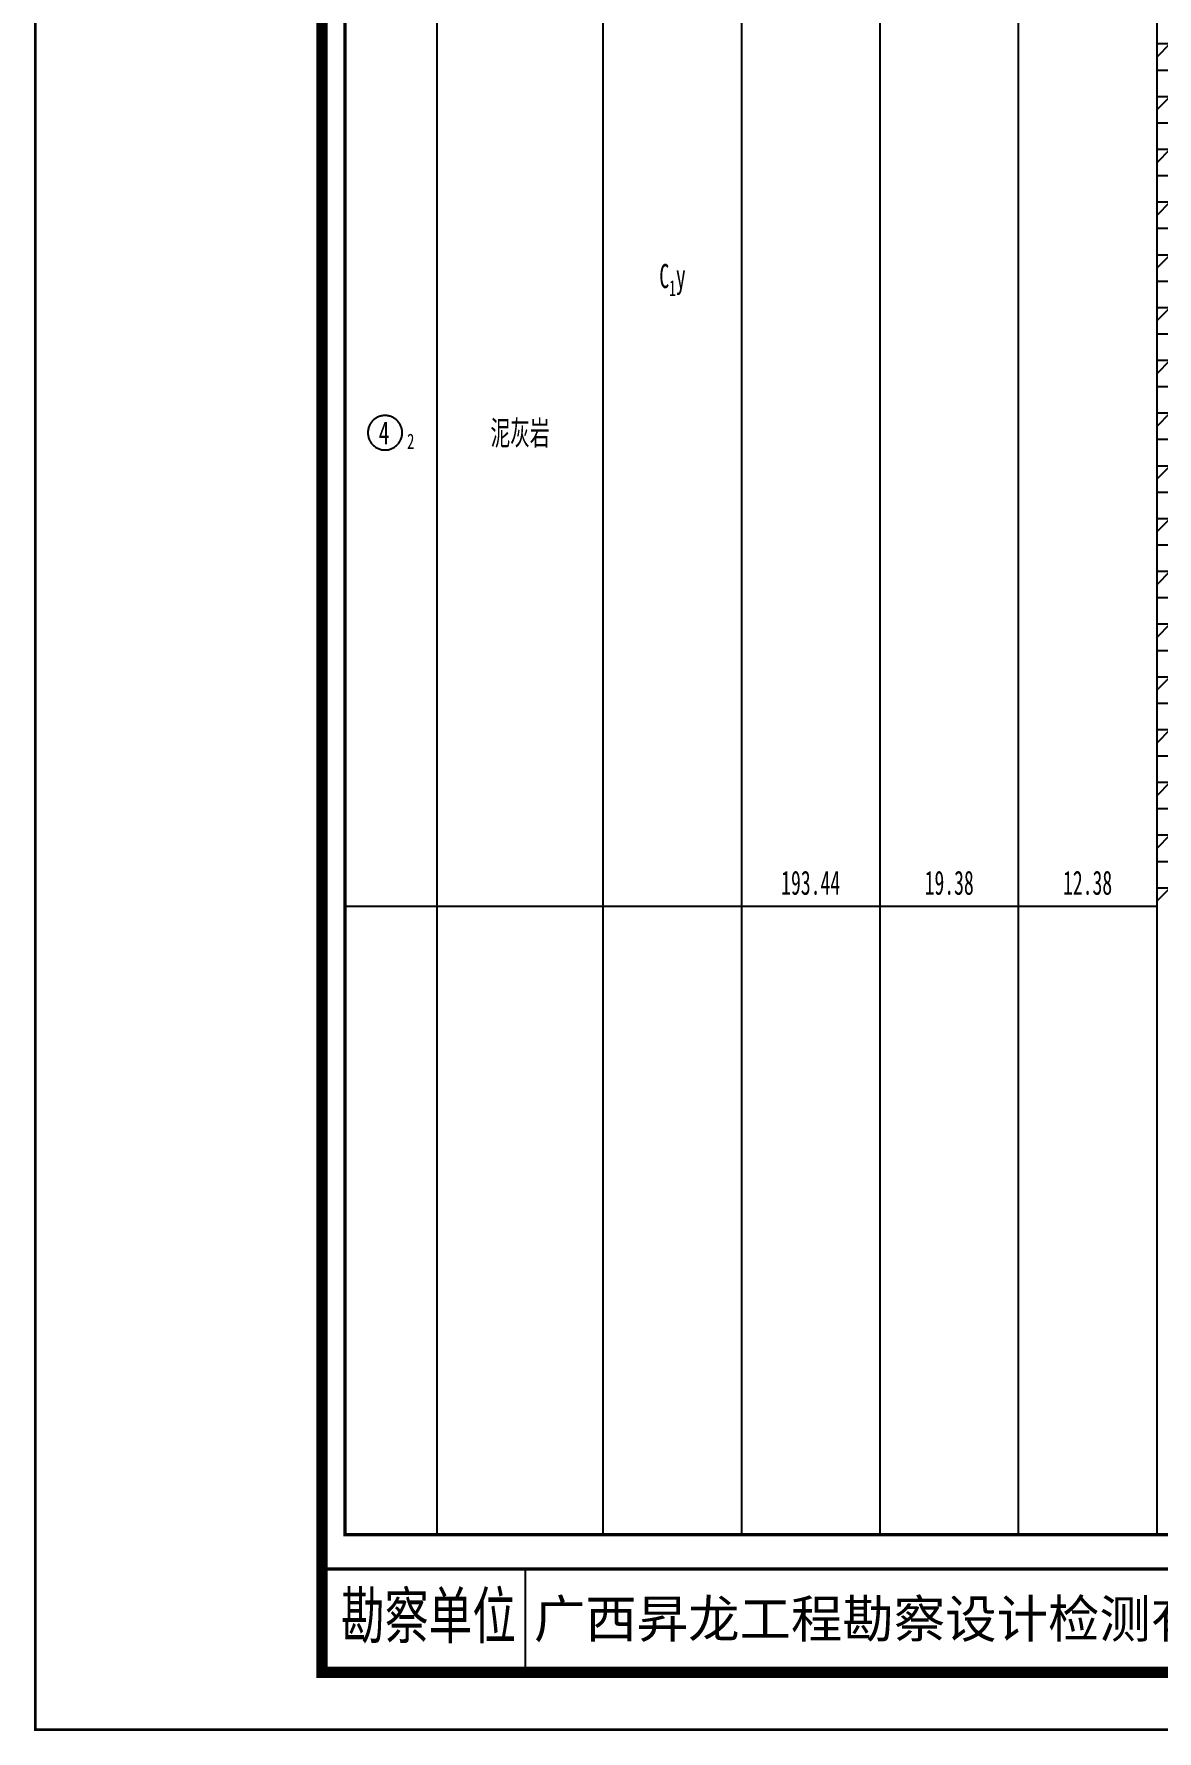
# Model space of a CAD drawing. Header units: millimetres. Extents: x 1264 to 9491, y 619 to 916.
# Drawn here: x 3491.2 to 3589.2, y 618.8 to 766.7 of the extents above; entities that cross this region are included whole.
import ezdxf
from ezdxf.enums import TextEntityAlignment as Align

# ---------------------------------------------------------------- set-up
doc = ezdxf.new("R2010")
doc.units = ezdxf.units.MM
doc.layers.add('GICAD_POU_TEXTS', color=7, linetype='Continuous')
doc.styles.add('HT', font='simhei.ttf')
doc.styles.add('LZ_FONT', font='simfang_0.ttf', dxfattribs={"width": 0.7, "height": 8})
doc.styles.add('成果图图块', font='simfang_0.ttf', dxfattribs={"height": 2.5})
doc.styles.add('成果图表体', font='simfang_0.ttf', dxfattribs={"width": 0.6, "height": 2.1})

# ---------------------------------------------------------------- blocks, each defined once
blk = doc.blocks.new('ZZT_DCBH_Y1.dwg17', base_point=(0.51, 0))
at = {"color": 7}
blk.add_polyline3d([(-1.52, 0.02, 0), (-1.52, -0.06, 0), (-1.52, -0.13, 0), (-1.51, -0.2, 0), (-1.5, -0.28, 0), (-1.48, -0.35, 0), (-1.46, -0.42, 0), (-1.44, -0.49, 0), (-1.41, -0.56, 0), (-1.38, -0.63, 0), (-1.35, -0.69, 0), (-1.31, -0.76, 0), (-1.27, -0.82, 0), (-1.23, -0.88, 0), (-1.18, -0.94, 0), (-1.14, -0.99, 0), (-1.09, -1.04, 0), (-1.03, -1.1, 0), (-0.98, -1.14, 0), (-0.92, -1.19, 0), (-0.86, -1.23, 0), (-0.8, -1.27, 0), (-0.73, -1.31, 0), (-0.67, -1.34, 0), (-0.6, -1.37, 0), (-0.53, -1.4, 0), (-0.46, -1.42, 0), (-0.39, -1.44, 0), (-0.32, -1.46, 0), (-0.25, -1.47, 0), (-0.17, -1.48, 0), (-0.1, -1.48, 0), (-0.02, -1.48, 0), (0.05, -1.48, 0), (0.12, -1.48, 0), (0.2, -1.47, 0), (0.27, -1.46, 0), (0.34, -1.44, 0), (0.41, -1.42, 0), (0.48, -1.4, 0), (0.55, -1.37, 0), (0.62, -1.34, 0), (0.68, -1.31, 0), (0.75, -1.27, 0), (0.81, -1.23, 0), (0.87, -1.19, 0), (0.93, -1.14, 0), (0.98, -1.1, 0), (1.04, -1.04, 0), (1.09, -0.99, 0), (1.13, -0.94, 0), (1.18, -0.88, 0), (1.22, -0.82, 0), (1.26, -0.76, 0), (1.3, -0.69, 0), (1.33, -0.63, 0), (1.36, -0.56, 0), (1.39, -0.49, 0), (1.41, -0.42, 0), (1.43, -0.35, 0), (1.45, -0.28, 0), (1.46, -0.2, 0), (1.47, -0.13, 0), (1.47, -0.06, 0), (1.48, 0.02, 0), (1.47, 0.09, 0), (1.47, 0.16, 0), (1.46, 0.24, 0), (1.45, 0.31, 0), (1.43, 0.38, 0), (1.41, 0.45, 0), (1.39, 0.52, 0), (1.36, 0.59, 0), (1.33, 0.66, 0), (1.3, 0.72, 0), (1.26, 0.79, 0), (1.22, 0.85, 0), (1.18, 0.91, 0), (1.13, 0.97, 0), (1.09, 1.02, 0), (1.04, 1.08, 0), (0.98, 1.13, 0), (0.93, 1.18, 0), (0.87, 1.22, 0), (0.81, 1.26, 0), (0.75, 1.3, 0), (0.68, 1.34, 0), (0.62, 1.37, 0), (0.55, 1.4, 0), (0.48, 1.43, 0), (0.41, 1.45, 0), (0.34, 1.47, 0), (0.27, 1.49, 0), (0.2, 1.5, 0), (0.12, 1.51, 0), (0.05, 1.51, 0), (-0.02, 1.52, 0), (-0.1, 1.51, 0), (-0.17, 1.51, 0), (-0.25, 1.5, 0), (-0.32, 1.49, 0), (-0.39, 1.47, 0), (-0.46, 1.45, 0), (-0.53, 1.43, 0), (-0.6, 1.4, 0), (-0.67, 1.37, 0), (-0.73, 1.34, 0), (-0.8, 1.3, 0), (-0.86, 1.26, 0), (-0.92, 1.22, 0), (-0.98, 1.18, 0), (-1.03, 1.13, 0), (-1.09, 1.08, 0), (-1.14, 1.02, 0), (-1.18, 0.97, 0), (-1.23, 0.91, 0), (-1.27, 0.85, 0), (-1.31, 0.79, 0), (-1.35, 0.72, 0), (-1.38, 0.66, 0), (-1.41, 0.59, 0), (-1.44, 0.52, 0), (-1.46, 0.45, 0), (-1.48, 0.38, 0), (-1.5, 0.31, 0), (-1.51, 0.24, 0), (-1.52, 0.16, 0), (-1.52, 0.09, 0), (-1.52, 0.02, 0)], dxfattribs=at)
at = {"layer": 'GICAD_POU_TEXTS', "color": 7, "style": '成果图图块', "width": 0.7}
blk.add_text('4', height=2, dxfattribs=at).set_placement((-0.11, -0.99), align=Align.CENTER)
blk.add_text('2', height=1.33, dxfattribs=at).set_placement((1.9, -1.39))
blk = doc.blocks.new('柱状图图框模板-(昇龙标准).dwg10', base_point=(27, 229))
blk.add_line((42.74, 4.95), (42.74, 13.95))
blk.add_line((42.74, 4.95), (42.74, 13.95))
for points, const_width in [([(0, 0), (210, 0), (210, 297), (0, 297)], 0.25), ([(25, 5), (205, 5), (205, 292), (25, 292)], 1), ([(27, 265), (203, 265), (203, 17), (27, 17)], 0.3)]:
    blk.add_lwpolyline(points, close=True, dxfattribs=dict(const_width=const_width))
at = {"const_width": 0.3}
blk.add_lwpolyline([(25, 14), (205, 14)], dxfattribs=at)
at = {"style": 'LZ_FONT', "width": 0.7}
blk.add_text('勘察单位', height=4, dxfattribs=at).set_placement((26.65, 7.95))
at = {"style": 'HT'}
blk.add_text('广西昇龙工程勘察设计检测有限公司', height=3.2865, dxfattribs=at).set_placement((43.48, 8.02))

msp = doc.modelspace()

# ---------------------------------------------------------------- hatches: boundary and pattern name
at = {"linetype": 'Continuous'}
h = msp.add_hatch(dxfattribs=at)
h.set_pattern_fill('GKNHY1', scale=0.5, style=0, pattern_type=2)
h.set_pattern_definition([(0, (0, 0), (0, 2.3), []), (45, (0, 0), (4e-16, 4.5999997), [3.252691, -6.5053825])])
h.paths.add_polyline_path([(3589.15, 690.69), (3603.64, 690.69), (3603.64, 773.23), (3589.15, 773.23)])

# ---------------------------------------------------------------- linework, layer by layer
at = {"color": 0}
for p, q in [((3518.33, 690.69), (3518.33, 773.23)), ((3526.38, 690.69), (3526.38, 773.23)), ((3518.33, 690.69), (3526.38, 690.69))]:
    msp.add_line(p, q, dxfattribs=at)
for points in [[(3518.33, 635.89), (3518.33, 819.89)], [(3526.38, 635.89), (3526.38, 819.89)], [(3526.38, 635.89), (3526.38, 819.89)], [(3540.86, 635.89), (3540.86, 819.89)], [(3540.86, 635.89), (3540.86, 819.89)], [(3552.94, 635.89), (3552.94, 819.89)], [(3552.94, 635.89), (3552.94, 819.89)], [(3565.01, 635.89), (3565.01, 819.89)], [(3565.01, 635.89), (3565.01, 819.89)], [(3577.08, 635.89), (3577.08, 819.89)], [(3577.08, 635.89), (3577.08, 819.89)], [(3589.15, 635.89), (3589.15, 819.89)], [(3589.15, 635.89), (3589.15, 819.89)], [(3540.86, 690.69), (3540.86, 799.89)], [(3552.94, 690.69), (3552.94, 799.89)], [(3526.38, 690.69), (3526.38, 773.23)], [(3540.86, 690.69), (3540.86, 773.23)], [(3552.94, 690.69), (3552.94, 773.23)], [(3565.01, 690.69), (3565.01, 773.23)], [(3565.01, 690.69), (3565.01, 773.23)], [(3577.08, 690.69), (3577.08, 773.23)], [(3577.08, 690.69), (3577.08, 773.23)], [(3589.15, 690.69), (3589.15, 773.23)], [(3526.38, 690.69), (3540.86, 690.69)], [(3540.86, 690.69), (3552.94, 690.69)], [(3552.94, 690.69), (3565.01, 690.69)], [(3565.01, 690.69), (3577.08, 690.69)], [(3577.08, 690.69), (3589.15, 690.69)], [(3518.33, 635.89), (3526.38, 635.89)], [(3526.38, 635.89), (3540.86, 635.89)], [(3540.86, 635.89), (3552.94, 635.89)], [(3552.94, 635.89), (3565.01, 635.89)], [(3565.01, 635.89), (3577.08, 635.89)], [(3577.08, 635.89), (3589.15, 635.89)], [(3589.15, 635.89), (3603.64, 635.89)]]:
    msp.add_lwpolyline(points, dxfattribs=at)

# ---------------------------------------------------------------- block references
for name, p in [('柱状图图框模板-(昇龙标准).dwg10', (3518.33, 847.89)), ('ZZT_DCBH_Y1.dwg17', (3522.36, 731.96))]:
    msp.add_blockref(name, p)

# ---------------------------------------------------------------- texts
at = {"color": 0, "style": '成果图表体', "width": 0.6}
for s, height, p in [('C', 2.1, (3545.75, 744.59)), ('y', 2.1, (3547.19, 744.59)), ('1', 1.4, (3546.61, 743.89)), ('泥灰岩', 2.1, (3531.02, 730.91)), ('193.44', 2.1, (3556.37, 691.69)), ('19.38', 2.1, (3568.88, 691.69)), ('12.38', 2.1, (3580.95, 691.69))]:
    msp.add_text(s, height=height, dxfattribs=at).set_placement(p)

doc.saveas('drawing.dxf')
